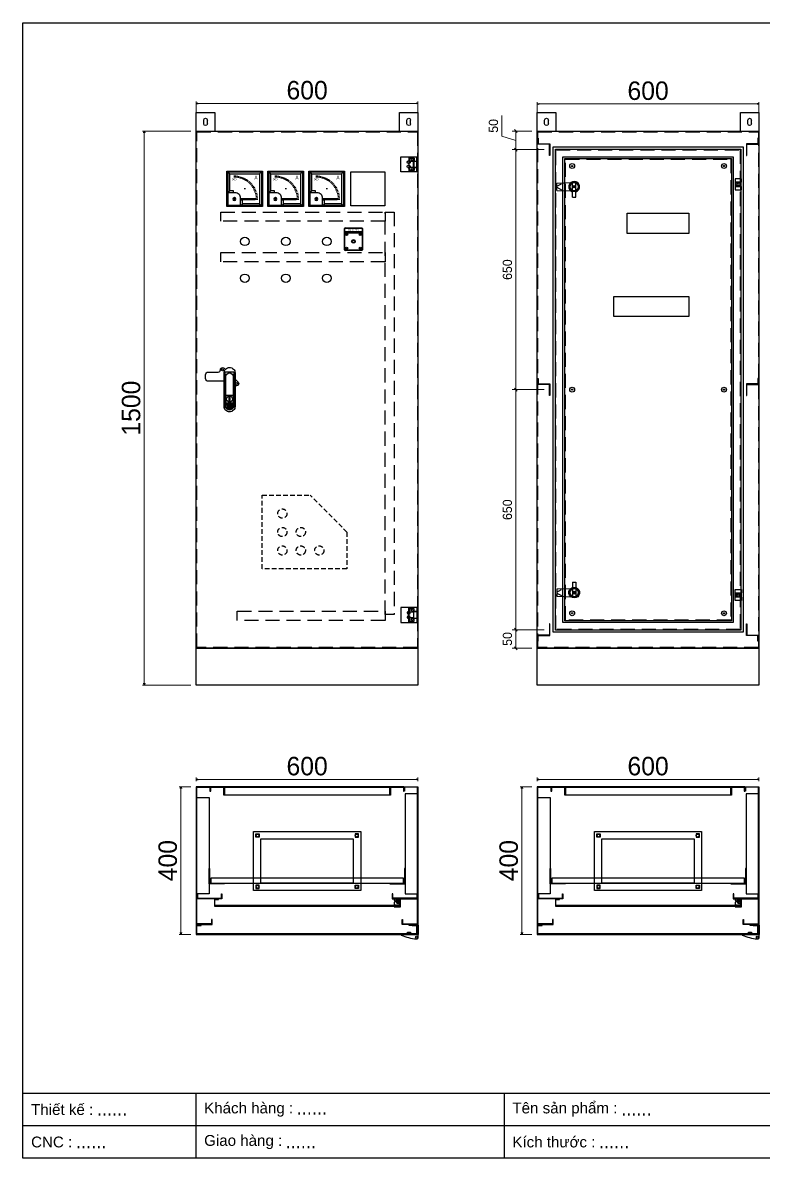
# Model space of a CAD drawing. Header units: millimetres. Extents: x 0 to 4348, y 0 to 3075.
# Drawn here: x 0 to 2005, y 0 to 3075 of the extents above; entities that cross this region are included whole.
import ezdxf
from ezdxf.enums import TextEntityAlignment as Align

# ---------------------------------------------------------------- set-up
doc = ezdxf.new("R2010")
doc.units = ezdxf.units.MM
doc.linetypes.add('HIDDEN2', pattern=[4.7625, 3.175, -1.5875])
doc.linetypes.add('HIDDENX2', pattern=[19.05, 12.7, -6.35])
doc.layers.add('DIM', color=253, linetype='Continuous')
doc.layers.add('HEATER', color=1, linetype='Continuous')
doc.styles.add('Arial', font='arial.ttf')
doc.styles.add('Tahoma (Input Text)', font='tahoma.ttf')
doc.dimstyles.new('CNC', dxfattribs={"dimtxt": 50, "dimasz": 5, "dimexe": 5, "dimexo": 15, "dimgap": 10, "dimtad": 1, "dimdec": 0, "dimtxsty": 'Standard', "dimblk": 'OPEN30', "dimcen": 10, "dimclrd": 5, "dimclre": 5, "dimclrt": 3, "dimazin": 3, "dimtfac": 1, "dimtdec": 0, "dimtmove": 0, "dimatfit": 3, "dimldrblk": 'ARCHTICK', "dimlwd": 9, "dimlwe": 9})
doc.dimstyles.new('Dim-25', dxfattribs={"dimtxt": 25, "dimasz": 8, "dimexe": 10, "dimexo": 15, "dimgap": 10, "dimtad": 1, "dimdec": 0, "dimtxsty": 'Standard', "dimblk": 'OBLIQUE', "dimcen": 10, "dimclrd": 5, "dimclre": 5, "dimclrt": 3, "dimazin": 3, "dimtfac": 1, "dimtdec": 0, "dimtmove": 0, "dimatfit": 3, "dimldrblk": 'OBLIQUE', "dimlwd": 9, "dimlwe": 9})

# ---------------------------------------------------------------- blocks, each defined once
blk = doc.blocks.new('khungtenAsean2')
at = {"color": 7}
for p, q in [((2970, -1980), (0, -1980)), ((320, -1980), (320, -2100)), ((890, -1980), (890, -2100)), ((2020, -2040), (0, -2040))]:
    blk.add_line(p, q, dxfattribs=at)
blk.add_lwpolyline([(0, 0), (2970, 0), (2970, -2100), (0, -2100)], close=True, dxfattribs=at)
at = {"color": 2, "char_height": 20, "width": 917.634, "attachment_point": 4, "style": 'Arial'}
for s, insert in [('  Tên sản phẩm :', (890, -2010)), ('  Thiết kế :', (0, -2010)), ('  Khách hàng :', (320, -2010)), ('  Giao hàng :', (320, -2070)), ('  CNC :', (0, -2070)), ('  Kích thước :', (890, -2070))]:
    blk.add_mtext(s, dxfattribs=dict(at, insert=insert))
at = {"color": 1, "style": 'Tahoma (Input Text)', "flags": 8}
for tag, p in [('#03', (506.6, -2019.3)), ('#01', (137.1, -2021.3)), ('#05', (1106.6, -2021.3)), ('#07', (1834.7, -2021.3)), ('#09', (2146.7, -2021.3)), ('#02', (98.5, -2081.3)), ('#04', (486.1, -2081.3)), ('#06', (1065.3, -2081.3)), ('#08', (1817.4, -2081.3)), ('#10', (2146.7, -2081.3))]:
    blk.add_attdef(tag, p, '', height=25, dxfattribs=at)
blk.add_attdef('#11', text='', height=25, dxfattribs=at).set_placement((2915, -2067.3), align=Align.CENTER)
blk = doc.blocks.new('*D5')
at = {"color": 0, "linetype": 'ByBlock', "lineweight": -2}
for p, q in [((470, 2856), (475, 2857.4)), ((475, 2854.7), (470, 2856)), ((470, 2856), (475, 2856)), ((1065, 2857.4), (1070, 2856)), ((1070, 2856), (1065, 2854.7)), ((1070, 2856), (1065, 2856))]:
    blk.add_line(p, q, dxfattribs=at)
at = {"layer": 'Defpoints', "color": 0, "ltscale": 3, "transparency": 16777216}
for p in [(1070, 2856), (470, 2781.1), (1070, 2781.1)]:
    blk.add_point(p, dxfattribs=at)
at = {"layer": 'DIM', "color": 5, "lineweight": 9, "ltscale": 3, "transparency": 16777216}
for p, q in [((470, 2796.1), (470, 2861)), ((1070, 2796.1), (1070, 2861)), ((475, 2856), (1065, 2856))]:
    blk.add_line(p, q, dxfattribs=at)
at = {"layer": 'DIM', "color": 3, "ltscale": 3, "transparency": 16777216, "insert": (770, 2891.6), "char_height": 50, "attachment_point": 5}
blk.add_mtext('600', dxfattribs=at)
blk = doc.blocks.new('_ArchTick')
at = {"color": 0, "const_width": 0.15}
blk.add_lwpolyline([(-0.5, -0.5), (0.5, 0.5)], dxfattribs=at)
blk = doc.blocks.new('_Open30')
at = {"color": 0, "linetype": 'ByBlock', "lineweight": -2}
for p, q in [((-1, 0.27), (0, 0)), ((0, 0), (-1, -0.27)), ((0, 0), (-1, 0))]:
    blk.add_line(p, q, dxfattribs=at)
blk = doc.blocks.new('A$C2CD672AE')
at = {"color": 6}
for p, q in [((0, 2), (0, 59)), ((1, 52), (1, 58)), ((1, 3), (1, 46)), ((2, 61), (47, 61)), ((3, 60), (46, 60)), ((46, 50), (3, 50)), ((3, 48), (46, 48)), ((48, 58), (48, 52)), ((48, 46), (48, 3)), ((49, 59), (49, 2)), ((47, 0), (2, 0)), ((46, 1), (3, 1))]:
    blk.add_line(p, q, dxfattribs=at)
for centre, radius in [((6, 43), 2), ((43, 43), 2), ((6, 6), 2), ((24.5, 24.5), 3.5), ((43, 6), 2)]:
    blk.add_circle(centre, radius, dxfattribs=at)
for centre, start, end in [((2, 59), 90, 180), ((3, 58), 90, 180), ((3, 52), 180, 270), ((3, 46), 90, 180), ((46, 58), 0, 90), ((46, 52), 270, 0), ((46, 46), 0, 90), ((47, 59), 0, 90), ((2, 2), 180, 270), ((3, 3), 180, 270), ((46, 3), 270, 0), ((47, 2), 270, 0)]:
    blk.add_arc(centre, 2, start, end, dxfattribs=at)
at = {"color": 6, "insert": (24.5, 55), "char_height": 4, "width": 47, "attachment_point": 5}
blk.add_mtext('{\\fTahoma|b0|i0|c0|p34;VOLTMETER}', dxfattribs=at)
blk = doc.blocks.new('Ampere-Meter-front')
at = {"color": 6}
for p, q in [((-40.5, 40.5), (-45.5, 45.5)), ((9.2, 27.4), (7.6, 32.1)), ((12.9, 28.5), (11.6, 33.3)), ((16.6, 29.4), (15.6, 34.3)), ((20.4, 30), (19.7, 35)), ((24.2, 30.4), (23.8, 35.4)), ((28, 30.5), (28, 35.5)), ((40.5, 40.5), (45.5, 45.5)), ((-24.5, -2.1), (-29, 0.1)), ((-22.7, 1.2), (-27, 3.8)), ((-20.6, 4.5), (-24.8, 7.3)), ((-18.4, 7.6), (-22.4, 10.7)), ((-16, 10.6), (-19.7, 13.9)), ((-13.4, 13.4), (-16.9, 16.9)), ((-10.6, 16), (-13.9, 19.7)), ((-7.6, 18.4), (-10.7, 22.4)), ((-4.5, 20.6), (-7.3, 24.8)), ((-1.2, 22.7), (-3.8, 27)), ((-1.5, 0), (1.5, 0)), ((2.1, 24.5), (-0.1, 29)), ((0, 1.5), (0, -1.5)), ((5.6, 26), (3.7, 30.7)), ((-30.5, -28), (-35.5, -28)), ((-30.5, -28), (-35.5, -28)), ((-30.4, -24.2), (-35.4, -23.8)), ((-30, -20.4), (-35, -19.7)), ((-29.4, -16.6), (-34.3, -15.6)), ((-28.5, -12.9), (-33.3, -11.6)), ((-27.4, -9.2), (-32.1, -7.6)), ((-26, -5.6), (-30.7, -3.7)), ((-30.5, -28), (-28.1, -26.8)), ((-30.5, -28), (-28.1, -29.2)), ((11, -26.8), (-28.1, -26.8)), ((11, -29.2), (-28.1, -29.2)), ((11, -30.5), (6, -30.5)), ((30.2, -24.7), (24.7, -30.2)), ((31.3, -25.8), (25.8, -31.3)), ((30.5, -11), (30.5, -6)), ((45.5, -11), (40.5, -6)), ((-40.5, -40.5), (-45.5, -45.5)), ((11, -45.5), (6, -40.5))]:
    blk.add_line(p, q, dxfattribs=at)
for points in [[(-48, -48), (48, -48), (48, 48), (-48, 48)], [(-45.5, -45.5), (45.5, -45.5), (45.5, 45.5), (-45.5, 45.5)]]:
    blk.add_lwpolyline(points, close=True, dxfattribs=at)
for points in [[(40.5, -6), (40.5, 40.5), (-40.5, 40.5), (-40.5, -40.5), (6, -40.5)], [(6, -40.5), (6, -30.5)], [(30.5, -6), (40.5, -6)]]:
    blk.add_lwpolyline(points, dxfattribs=at)
blk.add_lwpolyline([(11, -45.5), (11, -26, -0.414214), (26, -11), (45.5, -11)], format="xyb", dxfattribs=at)
blk.add_circle((28, -28), 4, dxfattribs=at)
at = {"color": 6, "style": 'Tahoma (Input Text)'}
for tag, height, p in [('BEW-96', 10, (-30.5, 30.5)), ('MAX', 5, (28, 25.5)), ('O', 5, (-30.5, -28))]:
    blk.add_attdef(tag, text='', height=height, dxfattribs=at).set_placement(p, align=Align.MIDDLE_CENTER)
blk = doc.blocks.new('HL044-1.3-C')
at = {"color": 1, "linetype": 'HIDDEN2', "ltscale": 0.5}
for p, q in [((-25, 40), (-25, 0)), ((-3, 0), (-3, 40))]:
    blk.add_line(p, q, dxfattribs=at)
at = {"color": 1}
for p, q in [((-12, 29), (0, 29)), ((-12, 11), (-12, 29)), ((0, 11), (-12, 11)), ((-11, 28.5), (0, 28.5)), ((-11, 28.5), (-11, 11.5)), ((0, 11.5), (-11, 11.5))]:
    blk.add_line(p, q, dxfattribs=at)
blk.add_lwpolyline([(-46, 40), (0, 40), (0, 0), (-46, 0)], close=True, dxfattribs=at)
at = {"color": 1, "linetype": 'HIDDEN2', "ltscale": 0.5}
for centre, radius in [((-15.5, 32.5), 3), ((-25, 26), 4), ((-25, 14), 4), ((-15.5, 7.5), 3)]:
    blk.add_circle(centre, radius, dxfattribs=at)
blk = doc.blocks.new('ga tai lieu')
at = {"color": 7, "linetype": 'HIDDENX2'}
for p, q in [((0, 0), (0, 200)), ((0, 200), (130, 200)), ((230, 100), (130, 200)), ((230, 100), (230, 0)), ((230, 0), (0, 0))]:
    blk.add_line(p, q, dxfattribs=at)
for centre in [(55, 150), (55, 100), (105, 100), (55, 50), (105, 50), (155, 50)]:
    blk.add_circle(centre, 12.5, dxfattribs=at)
blk = doc.blocks.new('*D7')
at = {"color": 0, "linetype": 'ByBlock', "lineweight": -2}
for p, q in [((327.8, 2776.1), (329.1, 2781.1)), ((329.1, 2781.1), (330.5, 2776.1)), ((329.1, 2781.1), (329.1, 2776.1)), ((329.1, 1281.1), (327.8, 1286.1)), ((330.5, 1286.1), (329.1, 1281.1)), ((329.1, 1281.1), (329.1, 1286.1))]:
    blk.add_line(p, q, dxfattribs=at)
at = {"layer": 'Defpoints', "color": 0, "ltscale": 3, "transparency": 16777216}
for p in [(329.1, 2781.1), (470, 2781.1), (470, 1281.1)]:
    blk.add_point(p, dxfattribs=at)
at = {"layer": 'DIM', "color": 5, "lineweight": 9, "ltscale": 3, "transparency": 16777216}
for p, q in [((455, 2781.1), (324.1, 2781.1)), ((329.1, 1286.1), (329.1, 2776.1)), ((455, 1281.1), (324.1, 1281.1))]:
    blk.add_line(p, q, dxfattribs=at)
at = {"layer": 'DIM', "color": 3, "ltscale": 3, "transparency": 16777216, "insert": (293.6, 2031.1), "char_height": 50, "attachment_point": 5, "rotation": 90}
blk.add_mtext('1500', dxfattribs=at)
blk = doc.blocks.new('AB301-2-1')
at = {"linetype": 'Continuous'}
h = blk.add_hatch(dxfattribs=at)
h.set_pattern_fill('ACAD_ISO09W100', color=1, scale=0.2)
h.set_pattern_definition([(0, (-368.0181, 398.3814), (0, 1), [4.8, -0.6, 1.2, -0.6, 1.2, -0.6])])
h.paths.add_polyline_path([(-4.1, -88.5, 0.118404), (0, -89.5, 0.118404), (4.1, -88.5), (7, -72), (-7, -72)])
at = {"color": 1, "linetype": 'Continuous'}
for p, q in [((-10, -50.5), (10, -50.5)), ((-7, -72), (7, -72)), ((-7, -72), (-4.1, -88.5)), ((7, -72), (4.1, -88.5))]:
    blk.add_line(p, q, dxfattribs=at)
for points in [[(-15, -12.5), (-57.5, -12.5, -0.414214), (-65, -5), (-65, 5, -0.414214), (-57.5, 12.5), (-30.7, 12.5, 0.414214), (-24.7, 18.5), (-24.7, 18.7)], [(-24.7, 18.7, -0.198912), (-23, 23), (-23, 23, -0.414214), (-14.5, 23), (-11.3, 19.8)], [(15, -6.5), (23, -14.5, -0.414214), (23, -23), (23, -23, -0.381561), (15, -23.4, -0.381561)]]:
    blk.add_lwpolyline(points, format="xyb", dxfattribs=at)
for points in [[(0, 25), (0, 25, -0.414214), (15, 10), (15, -80.5, -0.414214), (0, -95.5), (0, -95.5, -0.414214), (-15, -80.5), (-15, 10, -0.414214)], [(0, 10, -0.414214), (10, 0), (10, -80.5, -0.414214), (0, -90.5, -0.414214), (-10, -80.5), (-10, 0, -0.414214)], [(9, -72.5), (9, -80.5, -0.414214), (0, -89.5, -0.414214), (-9, -80.5), (-9, -72.5, -0.414214), (-7, -70.5), (7, -70.5, -0.414214)]]:
    blk.add_lwpolyline(points, format="xyb", close=True, dxfattribs=at)
at = {"color": 2, "linetype": 'Continuous'}
blk.add_lwpolyline([(-12, 13.3), (12, 13.3), (12, -83.7), (-12, -83.7)], close=True, dxfattribs=at)
at = {"color": 1, "linetype": 'Continuous'}
blk.add_lwpolyline([(-1, -55.5), (1, -55.5), (1, -65.5), (-1, -65.5)], close=True, dxfattribs=at)
for centre, radius in [((-18.7, 18.7), 2.5), ((18.7, -18.7), 2.5), ((0, -60.5), 8)]:
    blk.add_circle(centre, radius, dxfattribs=at)
blk = doc.blocks.new('Tai treo 2')
at = {"color": 8}
blk.add_line((0, 0), (0, 50), dxfattribs=at)
at = {"color": 2}
for p, q in [((20, 30), (30, 30)), ((20, 20), (30, 20))]:
    blk.add_line(p, q, dxfattribs=at)
at = {"color": 8}
blk.add_lwpolyline([(0, 0), (50, 0), (50, 50), (0, 50)], dxfattribs=at)
at = {"color": 2}
for centre, start, end in [((20, 25), 90, 270), ((30, 25), 270, 90)]:
    blk.add_arc(centre, 5, start, end, dxfattribs=at)
blk = doc.blocks.new('*D20')
at = {"color": 0, "linetype": 'ByBlock', "lineweight": -2}
for p, q in [((1393.1, 2854.6), (1398.1, 2856)), ((1398.1, 2853.3), (1393.1, 2854.6)), ((1393.1, 2854.6), (1398.1, 2854.6)), ((1988.1, 2856), (1993.1, 2854.6)), ((1993.1, 2854.6), (1988.1, 2853.3)), ((1993.1, 2854.6), (1988.1, 2854.6))]:
    blk.add_line(p, q, dxfattribs=at)
at = {"layer": 'Defpoints', "color": 0, "ltscale": 3, "transparency": 16777216}
for p in [(1993.1, 2854.6), (1393.1, 2781.1), (1993.1, 2781.1)]:
    blk.add_point(p, dxfattribs=at)
at = {"layer": 'DIM', "color": 5, "lineweight": 9, "ltscale": 3, "transparency": 16777216}
for p, q in [((1393.1, 2796.1), (1393.1, 2859.6)), ((1993.1, 2796.1), (1993.1, 2859.6)), ((1398.1, 2854.6), (1988.1, 2854.6))]:
    blk.add_line(p, q, dxfattribs=at)
at = {"layer": 'DIM', "color": 3, "ltscale": 3, "transparency": 16777216, "insert": (1693.1, 2890.2), "char_height": 50, "attachment_point": 5}
blk.add_mtext('600', dxfattribs=at)
blk = doc.blocks.new('*D21')
at = {"color": 0, "linetype": 'ByBlock', "lineweight": -2}
for p, q in [((1339.1, 1427.1), (1331.1, 1435.1)), ((1331.1, 1385.1), (1339.1, 1377.1))]:
    blk.add_line(p, q, dxfattribs=at)
at = {"layer": 'Defpoints', "color": 0, "ltscale": 3, "transparency": 16777216}
for p in [(1335.1, 1431.1), (1427, 1431.1), (1393.1, 1381.1)]:
    blk.add_point(p, dxfattribs=at)
at = {"layer": 'DIM', "color": 5, "lineweight": 9, "ltscale": 3, "transparency": 16777216}
for p, q in [((1412, 1431.1), (1325.1, 1431.1)), ((1335.1, 1381.1), (1335.1, 1431.1)), ((1378.1, 1381.1), (1325.1, 1381.1))]:
    blk.add_line(p, q, dxfattribs=at)
at = {"layer": 'DIM', "color": 3, "ltscale": 3, "transparency": 16777216, "insert": (1312.3, 1406.1), "char_height": 25, "attachment_point": 5, "rotation": 90}
blk.add_mtext('50', dxfattribs=at)
blk = doc.blocks.new('_Oblique')
at = {"color": 0, "linetype": 'ByBlock', "lineweight": -2}
blk.add_line((-0.5, -0.5), (0.5, 0.5), dxfattribs=at)
blk = doc.blocks.new('*D22')
at = {"color": 0, "linetype": 'ByBlock', "lineweight": -2}
for p, q in [((1339.1, 2077.1), (1331.1, 2085.1)), ((1331.1, 1435.1), (1339.1, 1427.1))]:
    blk.add_line(p, q, dxfattribs=at)
at = {"layer": 'Defpoints', "color": 0, "ltscale": 3, "transparency": 16777216}
for p in [(1335.1, 2081.1), (1427, 2081.1), (1427, 1431.1)]:
    blk.add_point(p, dxfattribs=at)
at = {"layer": 'DIM', "color": 5, "lineweight": 9, "ltscale": 3, "transparency": 16777216}
for p, q in [((1412, 2081.1), (1325.1, 2081.1)), ((1335.1, 1431.1), (1335.1, 2081.1)), ((1412, 1431.1), (1325.1, 1431.1))]:
    blk.add_line(p, q, dxfattribs=at)
at = {"layer": 'DIM', "color": 3, "ltscale": 3, "transparency": 16777216, "insert": (1312.3, 1756.1), "char_height": 25, "attachment_point": 5, "rotation": 90}
blk.add_mtext('650', dxfattribs=at)
blk = doc.blocks.new('*D23')
at = {"color": 0, "linetype": 'ByBlock', "lineweight": -2}
for p, q in [((1339.1, 2727.1), (1331.1, 2735.1)), ((1331.1, 2085.1), (1339.1, 2077.1))]:
    blk.add_line(p, q, dxfattribs=at)
at = {"layer": 'Defpoints', "color": 0, "ltscale": 3, "transparency": 16777216}
for p in [(1335.1, 2731.1), (1427, 2731.1), (1427, 2081.1)]:
    blk.add_point(p, dxfattribs=at)
at = {"layer": 'DIM', "color": 5, "lineweight": 9, "ltscale": 3, "transparency": 16777216}
for p, q in [((1412, 2731.1), (1325.1, 2731.1)), ((1335.1, 2081.1), (1335.1, 2731.1)), ((1412, 2081.1), (1325.1, 2081.1))]:
    blk.add_line(p, q, dxfattribs=at)
at = {"layer": 'DIM', "color": 3, "ltscale": 3, "transparency": 16777216, "insert": (1312.3, 2406.1), "char_height": 25, "attachment_point": 5, "rotation": 90}
blk.add_mtext('650', dxfattribs=at)
blk = doc.blocks.new('*D24')
at = {"color": 0, "linetype": 'ByBlock', "lineweight": -2}
for p, q in [((1339.1, 2777.1), (1331.1, 2785.1)), ((1331.1, 2735.1), (1339.1, 2727.1))]:
    blk.add_line(p, q, dxfattribs=at)
at = {"layer": 'Defpoints', "color": 0, "ltscale": 3, "transparency": 16777216}
for p in [(1335.1, 2781.1), (1393.1, 2781.1), (1427, 2731.1)]:
    blk.add_point(p, dxfattribs=at)
at = {"layer": 'DIM', "color": 5, "lineweight": 9, "ltscale": 3, "transparency": 16777216}
for p, q in [((1297.3, 2767.4), (1297.3, 2823.1)), ((1335.1, 2756.1), (1297.3, 2767.4)), ((1378.1, 2781.1), (1325.1, 2781.1)), ((1335.1, 2731.1), (1335.1, 2781.1)), ((1412, 2731.1), (1325.1, 2731.1))]:
    blk.add_line(p, q, dxfattribs=at)
at = {"layer": 'DIM', "color": 3, "ltscale": 3, "transparency": 16777216, "insert": (1274.5, 2795.3), "char_height": 25, "attachment_point": 5, "rotation": 90}
blk.add_mtext('50', dxfattribs=at)
blk = doc.blocks.new('SDGFGHGHG')
at = {"layer": 'HEATER'}
for p, q in [((860892.9, 570780.5), (860931.6, 570782)), ((860892.9, 570760.5), (860892.9, 570780.5)), ((860892.9, 570771.9), (860906.3, 570778.7)), ((860935.9, 570742), (860935.9, 570784.3)), ((860937.5, 570771.3), (860939.5, 570771.3)), ((860939.5, 570773.5), (860939.5, 570771.3)), ((860941.3, 570773.5), (860941.3, 570771.3)), ((860941.3, 570771.3), (860943.4, 570771.3)), ((860944.9, 570742), (860944.9, 570784.3)), ((860892.9, 570769.1), (860906.3, 570762.4)), ((860892.9, 570760.5), (860931.6, 570759.1)), ((860935.9, 570742), (860944.9, 570742)), ((860937.5, 570769.8), (860939.5, 570769.8)), ((860939.5, 570769.8), (860939.5, 570767.6)), ((860941.3, 570769.8), (860941.3, 570767.6)), ((860941.3, 570769.8), (860943.4, 570769.8))]:
    blk.add_line(p, q, dxfattribs=at)
blk.add_circle((860940.4, 570770.5), 3.08, dxfattribs=at)
blk.add_arc((860940.4, 570770.5), 14.5, 288.08, 251.92, dxfattribs=at)
blk = doc.blocks.new('SĐFHGGH')
at = {"layer": 'HEATER'}
for points in [[(860943.4, 570717), (860943.4, 570718.4), (860937.4, 570718.4), (860937.4, 570717)], [(860928.8, 570702.4), (860927.4, 570702.4), (860927.4, 570708.4), (860928.8, 570708.4)], [(860943.4, 570693.8), (860943.4, 570692.4), (860937.4, 570692.4), (860937.4, 570693.8)], [(860952.1, 570702.4), (860953.4, 570702.4), (860953.4, 570708.4), (860952.1, 570708.4)]]:
    blk.add_lwpolyline(points, dxfattribs=at)
for start, end in [(104.4775, 165.5225), (14.4775, 75.5225), (194.4775, 255.5225), (284.4775, 345.5225)]:
    blk.add_arc((860940.4, 570705.4), 12, start, end, dxfattribs=at)
blk = doc.blocks.new('MS722')
for name, p in [('SDGFGHGHG', (-860940.4, -570770.5)), ('SĐFHGGH', (-860940.4, -570705.4))]:
    blk.add_blockref(name, p)
blk = doc.blocks.new('HL003-2-2')
at = {"color": 1}
for p, q in [((15, 21), (15, 12)), ((15, -9), (15, 0)), ((16, 12), (17, 12)), ((16, 0), (17, 0))]:
    blk.add_line(p, q, dxfattribs=at)
blk.add_lwpolyline([(17, 0), (17, -9), (0, -9), (0, 21), (17, 21), (17, 12)], dxfattribs=at)
blk.add_lwpolyline([(0, 12), (16, 12), (16, 0), (0, 0)], close=True, dxfattribs=at)
blk.add_circle((8, 6), 3, dxfattribs=at)
blk = doc.blocks.new('HL044-1.3-B')
h = blk.add_hatch()
h.set_pattern_fill('ANSI31', color=1, scale=0.3, style=0)
h.set_pattern_definition([(45, (-80982.31925, -42991.2648), (-0.673519209, 0.673519209), [])])
h.paths.add_polyline_path([(-15.5, 27), (-15.5, 24), (-9.5, 24), (-9.5, 27)])
at = {"color": 1}
for p, q in [((0, 0), (-43, 0)), ((-43, 0), (-43, -2)), ((-25, 6.5), (-25, 0)), ((-25, 6.5), (-19, 5.9)), ((-25, 5.5), (-19, 4.9)), ((-25, 4.5), (-19, 3.9)), ((-25, 3.5), (-19, 2.9)), ((-25, 2.5), (-19, 1.9)), ((-25, 1.5), (-19, 0.9)), ((-25, 0.5), (-19.7, 0)), ((-22, 24), (-22, 27)), ((-22, 27), (1, 27)), ((-1, 24), (-22, 24)), ((-19, 6.5), (-19, 0)), ((-15.5, 24), (-15.5, 27)), ((-9.5, 24), (-9.5, 27)), ((0, 23), (0, 0)), ((0, 7.5), (3, 7.5)), ((0, 6), (3, 6)), ((3, 25), (3, 0)), ((3, -6.5), (3, 0))]:
    blk.add_line(p, q, dxfattribs=at)
blk.add_lwpolyline([(-26, 6.5), (-18, 6.5), (-18, 0), (-26, 0)], close=True, dxfattribs=at)
blk.add_circle((-2.3, -7), 2.55, dxfattribs=at)
for centre, radius, start, end in [((-1, 23), 1, 0, 90), ((1, 25), 2, 0, 90), ((15.4, 147.7), 160.7, 248.6705, 263.5901), ((-2.5, -6.5), 5.5, 270, 0)]:
    blk.add_arc(centre, radius, start, end, dxfattribs=at)
blk = doc.blocks.new('*D25')
at = {"color": 0, "linetype": 'ByBlock', "lineweight": -2}
for p, q in [((1350, 1000.9), (1351.4, 1005.9)), ((1351.4, 1005.9), (1352.7, 1000.9)), ((1351.4, 1005.9), (1351.4, 1000.9)), ((1351.4, 605.9), (1350, 610.9)), ((1352.7, 610.9), (1351.4, 605.9)), ((1351.4, 605.9), (1351.4, 610.9))]:
    blk.add_line(p, q, dxfattribs=at)
at = {"layer": 'Defpoints', "color": 0, "ltscale": 3, "transparency": 16777216}
for p in [(1393.1, 1005.9), (1351.4, 605.9), (1393.1, 605.9)]:
    blk.add_point(p, dxfattribs=at)
at = {"layer": 'DIM', "color": 5, "lineweight": 9, "ltscale": 3, "transparency": 16777216}
for p, q in [((1378.1, 1005.9), (1346.4, 1005.9)), ((1351.4, 1000.9), (1351.4, 610.9)), ((1378.1, 605.9), (1346.4, 605.9))]:
    blk.add_line(p, q, dxfattribs=at)
at = {"layer": 'DIM', "color": 3, "ltscale": 3, "transparency": 16777216, "insert": (1315.9, 805.9), "char_height": 50, "attachment_point": 5, "rotation": 90}
blk.add_mtext('400', dxfattribs=at)
blk = doc.blocks.new('*D26')
at = {"color": 0, "linetype": 'ByBlock', "lineweight": -2}
for p, q in [((1393.1, 1026), (1398.1, 1027.3)), ((1398.1, 1024.6), (1393.1, 1026)), ((1393.1, 1026), (1398.1, 1026)), ((1988.1, 1027.3), (1993.1, 1026)), ((1993.1, 1026), (1988.1, 1024.6)), ((1993.1, 1026), (1988.1, 1026))]:
    blk.add_line(p, q, dxfattribs=at)
at = {"layer": 'Defpoints', "color": 0, "ltscale": 3, "transparency": 16777216}
for p in [(1993.1, 1026), (1393.1, 1005.9), (1993.1, 1005.9)]:
    blk.add_point(p, dxfattribs=at)
at = {"layer": 'DIM', "color": 5, "lineweight": 9, "ltscale": 3, "transparency": 16777216}
for p, q in [((1393.1, 1020.9), (1393.1, 1031)), ((1398.1, 1026), (1988.1, 1026)), ((1993.1, 1020.9), (1993.1, 1031))]:
    blk.add_line(p, q, dxfattribs=at)
at = {"layer": 'DIM', "color": 3, "ltscale": 3, "transparency": 16777216, "insert": (1693.1, 1061.5), "char_height": 50, "attachment_point": 5}
blk.add_mtext('600', dxfattribs=at)
blk = doc.blocks.new('HL003-2-3')
h = blk.add_hatch()
h.set_pattern_fill('ANSI31', color=2, scale=0.5, style=0)
h.set_pattern_definition([(45, (8435.407, 86016.9664), (-1.122532015, 1.122532015), [])])
h.paths.add_polyline_path([(11, 10), (5, 10), (5, 0), (11, 0)])
at = {"color": 1}
for p, q in [((0, 22), (17, 22)), ((0, 20), (0, 22)), ((0, 20), (15, 20)), ((4, 18), (0, 18)), ((0, 10), (0, 18)), ((0, 10), (8, 3)), ((0, 4), (3.4, 7)), ((0, 0), (0, 4)), ((16, 0), (0, 0)), ((4, 20), (4, 18)), ((17, 3), (8, 3)), ((15, 20), (15, 3)), ((16, 3), (16, 0)), ((17, 22), (17, 3))]:
    blk.add_line(p, q, dxfattribs=at)
at = {"color": 2}
blk.add_lwpolyline([(5, 10), (11, 10), (11, 0), (5, 0)], close=True, dxfattribs=at)
at = {"color": 1}
blk.add_circle((10, 16), 3, dxfattribs=at)
blk.add_circle((10, 16), 3, dxfattribs=at)
blk = doc.blocks.new('*D27')
at = {"color": 0, "linetype": 'ByBlock', "lineweight": -2}
for p, q in [((427, 1000.9), (428.3, 1005.9)), ((428.3, 1005.9), (429.6, 1000.9)), ((428.3, 1005.9), (428.3, 1000.9)), ((428.3, 605.9), (427, 610.9)), ((429.6, 610.9), (428.3, 605.9)), ((428.3, 605.9), (428.3, 610.9))]:
    blk.add_line(p, q, dxfattribs=at)
at = {"layer": 'Defpoints', "color": 0, "ltscale": 3, "transparency": 16777216}
for p in [(470, 1005.9), (428.3, 605.9), (470, 605.9)]:
    blk.add_point(p, dxfattribs=at)
at = {"layer": 'DIM', "color": 5, "lineweight": 9, "ltscale": 3, "transparency": 16777216}
for p, q in [((455, 1005.9), (423.3, 1005.9)), ((428.3, 1000.9), (428.3, 610.9)), ((455, 605.9), (423.3, 605.9))]:
    blk.add_line(p, q, dxfattribs=at)
at = {"layer": 'DIM', "color": 3, "ltscale": 3, "transparency": 16777216, "insert": (392.8, 805.9), "char_height": 50, "attachment_point": 5, "rotation": 90}
blk.add_mtext('400', dxfattribs=at)
blk = doc.blocks.new('*D28')
at = {"color": 0, "linetype": 'ByBlock', "lineweight": -2}
for p, q in [((470, 1026), (475, 1027.3)), ((475, 1024.6), (470, 1026)), ((470, 1026), (475, 1026)), ((1065, 1027.3), (1070, 1026)), ((1070, 1026), (1065, 1024.6)), ((1070, 1026), (1065, 1026))]:
    blk.add_line(p, q, dxfattribs=at)
at = {"layer": 'Defpoints', "color": 0, "ltscale": 3, "transparency": 16777216}
for p in [(1070, 1026), (470, 1005.9), (1070, 1005.9)]:
    blk.add_point(p, dxfattribs=at)
at = {"layer": 'DIM', "color": 5, "lineweight": 9, "ltscale": 3, "transparency": 16777216}
for p, q in [((470, 1020.9), (470, 1031)), ((475, 1026), (1065, 1026)), ((1070, 1020.9), (1070, 1031))]:
    blk.add_line(p, q, dxfattribs=at)
at = {"layer": 'DIM', "color": 3, "ltscale": 3, "transparency": 16777216, "insert": (770, 1061.5), "char_height": 50, "attachment_point": 5}
blk.add_mtext('600', dxfattribs=at)

msp = doc.modelspace()

# ---------------------------------------------------------------- linework, layer by layer
at = {"color": 7, "ltscale": 3}
for points in [[(470, 2781.1), (1070, 2781.1), (1070, 1381.1), (470, 1381.1)], [(1393.1, 2781.1), (1993.1, 2781.1), (1993.1, 1381.1), (1393.1, 1381.1)], [(1436.1, 2738.1), (1950.1, 2738.1), (1950.1, 1424.1), (1436.1, 1424.1)], [(470, 1381.1), (1070, 1381.1), (1070, 1281.1), (470, 1281.1)], [(1393.1, 1381.1), (1993.1, 1381.1), (1993.1, 1281.1), (1393.1, 1281.1)]]:
    msp.add_lwpolyline(points, close=True, dxfattribs=at)
at = {"color": 7, "linetype": 'HIDDENX2', "ltscale": 3}
for points in [[(471.5, 2779.6), (1068.5, 2779.6), (1068.5, 1382.6), (471.5, 1382.6)], [(1394.6, 2779.6), (1991.6, 2779.6), (1991.6, 1382.6), (1394.6, 1382.6)], [(536, 2562.1), (981, 2562.1), (981, 2537.1), (536, 2537.1)], [(981, 1472.1), (981, 2562.1), (1006, 2562.1), (1006, 1472.1)], [(536, 2452.4), (981, 2452.4), (981, 2427.4), (536, 2427.4)], [(581, 1481.4), (981, 1481.4), (981, 1456.4), (581, 1456.4)]]:
    msp.add_lwpolyline(points, close=True, dxfattribs=at)
at = {"color": 8}
for points in [[(1425.8, 2715.5), (1425.8, 2745.5), (1394.6, 2745.5), (1394.6, 2761.7), (1395.8, 2761.7), (1395.8, 2746.7), (1427, 2746.7), (1427, 2715.5)], [(1960.4, 2715.5), (1960.4, 2745.5), (1991.6, 2745.5), (1991.6, 2761.7), (1990.4, 2761.7), (1990.4, 2746.7), (1959.2, 2746.7), (1959.2, 2715.5)], [(1425.8, 2065.5), (1425.8, 2095.5), (1394.6, 2095.5), (1394.6, 2111.7), (1395.8, 2111.7), (1395.8, 2096.7), (1427, 2096.7), (1427, 2065.5)], [(1960.4, 2065.5), (1960.4, 2095.5), (1991.6, 2095.5), (1991.6, 2111.7), (1990.4, 2111.7), (1990.4, 2096.7), (1959.2, 2096.7), (1959.2, 2065.5)], [(1425.8, 1446.7), (1425.8, 1416.7), (1394.6, 1416.7), (1394.6, 1400.5), (1395.8, 1400.5), (1395.8, 1415.5), (1427, 1415.5), (1427, 1446.7)], [(1960.4, 1446.7), (1960.4, 1416.7), (1991.6, 1416.7), (1991.6, 1400.5), (1990.4, 1400.5), (1990.4, 1415.5), (1959.2, 1415.5), (1959.2, 1446.7)]]:
    msp.add_lwpolyline(points, close=True, dxfattribs=at)
at = {"color": 2}
for points in [[(1047, 2708.1), (1060, 2708.1), (1060, 2699.1), (1047, 2699.1)], [(1047, 2683.1), (1060, 2683.1), (1060, 2674.1), (1047, 2674.1)], [(647, 2671.1), (555, 2671.1), (555, 2579.1), (647, 2579.1)], [(758, 2671.1), (666, 2671.1), (666, 2579.1), (758, 2579.1)], [(869, 2671.1), (777, 2671.1), (777, 2579.1), (869, 2579.1)], [(888, 2671.1), (980, 2671.1), (980, 2579.1), (888, 2579.1)], [(1942.6, 2632.6), (1931.6, 2632.6), (1931.6, 2641.6), (1942.6, 2641.6)], [(1942.6, 1529.6), (1931.6, 1529.6), (1931.6, 1520.6), (1942.6, 1520.6)], [(1047, 1479.1), (1060, 1479.1), (1060, 1488.1), (1047, 1488.1)], [(1047, 1454.1), (1060, 1454.1), (1060, 1463.1), (1047, 1463.1)], [(640.3, 869.3), (631.3, 869.3), (631.3, 878.3), (640.3, 878.3)], [(645, 864.6), (895, 864.6), (895, 744.6), (645, 744.6)], [(899.8, 869.3), (908.8, 869.3), (908.8, 878.3), (899.8, 878.3)], [(1563.4, 869.3), (1554.4, 869.3), (1554.4, 878.3), (1563.4, 878.3)], [(1568.1, 864.6), (1818.1, 864.6), (1818.1, 744.6), (1568.1, 744.6)], [(1822.9, 869.3), (1831.9, 869.3), (1831.9, 878.3), (1822.9, 878.3)], [(640.3, 739.8), (631.3, 739.8), (631.3, 730.8), (640.3, 730.8)], [(899.8, 739.8), (908.8, 739.8), (908.8, 730.8), (899.8, 730.8)], [(1563.4, 739.8), (1554.4, 739.8), (1554.4, 730.8), (1563.4, 730.8)], [(1822.9, 739.8), (1831.9, 739.8), (1831.9, 730.8), (1822.9, 730.8)]]:
    msp.add_lwpolyline(points, close=True, dxfattribs=at)
at = {"color": 6, "ltscale": 3}
msp.add_lwpolyline([(1442.1, 2732.1), (1944.1, 2732.1), (1944.1, 1430.1), (1442.1, 1430.1)], close=True, dxfattribs=at)
at = {"color": 6, "linetype": 'HIDDENX2', "ltscale": 3}
msp.add_lwpolyline([(1443.6, 2730.6), (1942.6, 2730.6), (1942.6, 1431.6), (1443.6, 1431.6)], close=True, dxfattribs=at)
at = {"color": 3, "ltscale": 3}
msp.add_lwpolyline([(1462.6, 2711.6), (1923.6, 2711.6), (1923.6, 1450.6), (1462.6, 1450.6)], close=True, dxfattribs=at)
at = {"color": 1, "ltscale": 3}
msp.add_lwpolyline([(1467.6, 2706.6), (1918.6, 2706.6), (1918.6, 1455.6), (1467.6, 1455.6)], close=True, dxfattribs=at)
at = {"color": 1, "linetype": 'HIDDENX2', "ltscale": 3}
msp.add_lwpolyline([(1469.1, 2705.1), (1917.1, 2705.1), (1917.1, 1457.1), (1469.1, 1457.1)], close=True, dxfattribs=at)
at = {"color": 2, "ltscale": 3}
for points in [[(1636.6, 2558.5), (1803.6, 2558.5), (1803.6, 2504), (1636.6, 2504)], [(1600.6, 2333.1), (1803.6, 2333.1), (1803.6, 2279.1), (1600.6, 2279.1)]]:
    msp.add_lwpolyline(points, close=True, dxfattribs=at)
at = {"color": 7}
for points in [[(511.5, 646.4), (511.5, 634.4), (471.5, 634.4), (471.5, 1004.4), (506.5, 1004.4), (506.5, 994.4), (508, 994.4), (508, 1005.9), (470, 1005.9), (470, 632.9), (513, 632.9), (513, 646.4)], [(509.5, 994.4), (509.5, 1004.4), (1030.5, 1004.4), (1030.5, 994.4), (1032, 994.4), (1032, 1005.9), (508, 1005.9), (508, 994.4)], [(1028.5, 646.4), (1028.5, 634.4), (1068.5, 634.4), (1068.5, 1004.4), (1033.5, 1004.4), (1033.5, 994.4), (1032, 994.4), (1032, 1005.9), (1070, 1005.9), (1070, 632.9), (1027, 632.9), (1027, 646.4)], [(1434.6, 646.4), (1434.6, 634.4), (1394.6, 634.4), (1394.6, 1004.4), (1429.6, 1004.4), (1429.6, 994.4), (1431.1, 994.4), (1431.1, 1005.9), (1393.1, 1005.9), (1393.1, 632.9), (1436.1, 632.9), (1436.1, 646.4)], [(1432.6, 994.4), (1432.6, 1004.4), (1953.6, 1004.4), (1953.6, 994.4), (1955.1, 994.4), (1955.1, 1005.9), (1431.1, 1005.9), (1431.1, 994.4)], [(1951.6, 646.4), (1951.6, 634.4), (1991.6, 634.4), (1991.6, 1004.4), (1956.6, 1004.4), (1956.6, 994.4), (1955.1, 994.4), (1955.1, 1005.9), (1993.1, 1005.9), (1993.1, 632.9), (1950.1, 632.9), (1950.1, 646.4)], [(625, 884.6), (915, 884.6), (915, 724.6), (625, 724.6)], [(1548.1, 884.6), (1838.1, 884.6), (1838.1, 724.6), (1548.1, 724.6)], [(1054.5, 630.4), (1066.5, 630.4), (1066.5, 607.4), (471.5, 607.4), (471.5, 630.4), (483.5, 630.4), (483.5, 631.9), (470, 631.9), (470, 605.9), (1068, 605.9), (1068, 631.9), (1054.5, 631.9)], [(1977.6, 630.4), (1989.6, 630.4), (1989.6, 607.4), (1394.6, 607.4), (1394.6, 630.4), (1406.6, 630.4), (1406.6, 631.9), (1393.1, 631.9), (1393.1, 605.9), (1991.1, 605.9), (1991.1, 631.9), (1977.6, 631.9)]]:
    msp.add_lwpolyline(points, close=True, dxfattribs=at)
at = {"color": 1}
for points in [[(546, 1004.4), (546, 984.4), (994, 984.4), (994, 1004.4), (995.5, 1004.4), (995.5, 982.9), (544.5, 982.9), (544.5, 1004.4)], [(1469.1, 1004.4), (1469.1, 984.4), (1917.1, 984.4), (1917.1, 1004.4), (1918.6, 1004.4), (1918.6, 982.9), (1467.6, 982.9), (1467.6, 1004.4)]]:
    msp.add_lwpolyline(points, close=True, dxfattribs=at)
at = {"color": 37}
for points in [[(1068.5, 986.4), (1035.5, 986.4), (1035.5, 716.4), (1068.5, 716.4)], [(1991.6, 986.4), (1958.6, 986.4), (1958.6, 716.4), (1991.6, 716.4)], [(471.5, 976.4), (504.5, 976.4), (504.5, 716.4), (471.5, 716.4)], [(1394.6, 976.4), (1427.6, 976.4), (1427.6, 716.4), (1394.6, 716.4)]]:
    msp.add_lwpolyline(points, close=True, dxfattribs=at)
at = {"color": 251}
for points in [[(546, 742.9), (504.5, 742.9), (504.5, 784.4), (506, 784.4), (506, 744.4), (546, 744.4)], [(994, 742.9), (1035.5, 742.9), (1035.5, 784.4), (1034, 784.4), (1034, 744.4), (994, 744.4)], [(1469.1, 742.9), (1427.6, 742.9), (1427.6, 784.4), (1429.1, 784.4), (1429.1, 744.4), (1469.1, 744.4)], [(1917.1, 742.9), (1958.6, 742.9), (1958.6, 784.4), (1957.1, 784.4), (1957.1, 744.4), (1917.1, 744.4)], [(510, 759.4), (1030, 759.4), (1030, 744.4), (510, 744.4)], [(1433.1, 759.4), (1953.1, 759.4), (1953.1, 744.4), (1433.1, 744.4)]]:
    msp.add_lwpolyline(points, close=True, dxfattribs=at)
at = {"color": 3}
for points in [[(473, 716.4), (473, 704.4), (538, 704.4), (538, 716.4), (539.5, 716.4), (539.5, 702.9), (471.5, 702.9), (471.5, 716.4)], [(1067, 716.4), (1067, 704.4), (1002, 704.4), (1002, 716.4), (1000.5, 716.4), (1000.5, 702.9), (1068.5, 702.9), (1068.5, 716.4)], [(1396.1, 716.4), (1396.1, 704.4), (1461.1, 704.4), (1461.1, 716.4), (1462.6, 716.4), (1462.6, 702.9), (1394.6, 702.9), (1394.6, 716.4)], [(1990.1, 716.4), (1990.1, 704.4), (1925.1, 704.4), (1925.1, 716.4), (1923.6, 716.4), (1923.6, 702.9), (1991.6, 702.9), (1991.6, 716.4)]]:
    msp.add_lwpolyline(points, close=True, dxfattribs=at)
at = {"color": 6}
for points in [[(1009.5, 700.4), (1019.5, 700.4), (1019.5, 684.4), (520.5, 684.4), (520.5, 700.4), (530.5, 700.4), (530.5, 701.9), (519, 701.9), (519, 682.9), (1021, 682.9), (1021, 701.9), (1009.5, 701.9)], [(1932.6, 700.4), (1942.6, 700.4), (1942.6, 684.4), (1443.6, 684.4), (1443.6, 700.4), (1453.6, 700.4), (1453.6, 701.9), (1442.1, 701.9), (1442.1, 682.9), (1944.1, 682.9), (1944.1, 701.9), (1932.6, 701.9)]]:
    msp.add_lwpolyline(points, close=True, dxfattribs=at)
at = {"color": 2, "ltscale": 3}
for centre, radius in [((1487.6, 2686.6), 6.5), ((1898.6, 2686.6), 6.5), ((601.5, 2482.6), 11.5), ((712.5, 2482.6), 11.5), ((823.5, 2482.6), 11.5), ((601.5, 2382.6), 11.5), ((712.5, 2382.6), 11.5), ((823.5, 2382.6), 11.5), ((1487.6, 2081.1), 6.5), ((1898.6, 2081.1), 6.5), ((1487.6, 1475.6), 6.5), ((1898.6, 1475.6), 6.5)]:
    msp.add_circle(centre, radius, dxfattribs=at)
at = {"color": 2}
for centre, radius in [((1487.6, 2686.6), 1.5), ((1898.6, 2686.6), 1.5), ((1493.1, 2630.6), 11), ((877, 2501.1), 3), ((914, 2501.1), 3), ((877, 2464.1), 3), ((895.5, 2482.6), 5), ((914, 2464.1), 3), ((1487.6, 2081.1), 1.5), ((1898.6, 2081.1), 1.5), ((1493.1, 1531.6), 11), ((1487.6, 1475.6), 1.5), ((1898.6, 1475.6), 1.5)]:
    msp.add_circle(centre, radius, dxfattribs=at)
at = {"color": 7}
for centre in [(635.8, 873.8), (904.3, 873.8), (1558.9, 873.8), (1827.4, 873.8), (635.8, 735.3), (904.3, 735.3), (1558.9, 735.3), (1827.4, 735.3)]:
    msp.add_circle(centre, 4, dxfattribs=at)

# ---------------------------------------------------------------- block references
ref = msp.add_blockref('khungtenAsean2', (0, 3074.6), dxfattribs=dict(at, xscale=1.464099999997415, yscale=1.464099999997415, zscale=1.464099999997415))
ref.add_attrib('#06', '......', (1559.8, 27.4), dxfattribs={"color": 1, "height": 36.6, "style": 'Tahoma (Input Text)'})
ref.add_attrib('#05', '......', (1620.2, 115.3), dxfattribs={"color": 1, "height": 36.6, "style": 'Tahoma (Input Text)'})
ref.add_attrib('#04', '......', (711.7, 27.4), dxfattribs={"color": 1, "height": 36.6, "style": 'Tahoma (Input Text)'})
ref.add_attrib('#03', '......', (741.7, 118.2), dxfattribs={"color": 1, "height": 36.6, "style": 'Tahoma (Input Text)'})
ref.add_attrib('#02', '......', (144.2, 27.4), dxfattribs={"color": 1, "height": 36.6, "style": 'Tahoma (Input Text)'})
ref.add_attrib('#01', '......', (200.7, 115.3), dxfattribs={"color": 1, "height": 36.6, "style": 'Tahoma (Input Text)'})
at = {"color": 0, "xscale": -1, "rotation": 270}
for p in [(470, 2781.1), (1020, 2781.1), (1393.1, 2781.1), (1943.1, 2781.1)]:
    msp.add_blockref('Tai treo 2', p, dxfattribs=at)
at = {"color": 7}
for name, p in [('HL044-1.3-C', (1070, 2671.1)), ('MS722', (1493.1, 2630.6)), ('AB301-2-1', (560, 2116.3)), ('ga tai lieu', (647.9, 1595.6)), ('HL003-2-2', (1929.1, 1519.1)), ('HL044-1.3-B', (1068, 605.9)), ('HL044-1.3-B', (1991.1, 605.9))]:
    msp.add_blockref(name, p, dxfattribs=at)
at = {"color": 7, "lineweight": -3}
ref = msp.add_blockref('Ampere-Meter-front', (601, 2625.1), dxfattribs=dict(at, xscale=-1))
ref.add_attrib('BEW-96', 'A', dxfattribs={"height": 10, "style": 'Tahoma (Input Text)'}).set_placement((631.5, 2655.6), align=Align.MIDDLE_CENTER)
ref.add_attrib('O', 'O', dxfattribs={"height": 5, "style": 'Tahoma (Input Text)'}).set_placement((631.5, 2597.1), align=Align.MIDDLE_CENTER)
ref.add_attrib('MAX', '500', dxfattribs={"height": 5, "style": 'Tahoma (Input Text)'}).set_placement((572.9, 2650.6), align=Align.MIDDLE_CENTER)
ref = msp.add_blockref('Ampere-Meter-front', (712, 2625.1), dxfattribs=dict(at, xscale=-1))
ref.add_attrib('BEW-96', 'A', dxfattribs={"height": 10, "style": 'Tahoma (Input Text)'}).set_placement((742.5, 2655.6), align=Align.MIDDLE_CENTER)
ref.add_attrib('O', 'O', dxfattribs={"height": 5, "style": 'Tahoma (Input Text)'}).set_placement((742.5, 2597.1), align=Align.MIDDLE_CENTER)
ref.add_attrib('MAX', '500', dxfattribs={"height": 5, "style": 'Tahoma (Input Text)'}).set_placement((683.9, 2650.6), align=Align.MIDDLE_CENTER)
ref = msp.add_blockref('Ampere-Meter-front', (823, 2625.1), dxfattribs=dict(at, xscale=-1))
ref.add_attrib('BEW-96', 'A', dxfattribs={"height": 10, "style": 'Tahoma (Input Text)'}).set_placement((853.5, 2655.6), align=Align.MIDDLE_CENTER)
ref.add_attrib('O', 'O', dxfattribs={"height": 5, "style": 'Tahoma (Input Text)'}).set_placement((853.5, 2597.1), align=Align.MIDDLE_CENTER)
ref.add_attrib('MAX', '500', dxfattribs={"height": 5, "style": 'Tahoma (Input Text)'}).set_placement((794.9, 2650.6), align=Align.MIDDLE_CENTER)
at = {"color": 7, "xscale": -1, "rotation": 180}
for name, p in [('HL003-2-2', (1929.1, 2643.1)), ('MS722', (1493.1, 1531.6)), ('HL044-1.3-C', (1070, 1491.1))]:
    msp.add_blockref(name, p, dxfattribs=at)
at = {"color": 2}
msp.add_blockref('A$C2CD672AE', (871, 2458.1), dxfattribs=at)
at = {"xscale": -1, "rotation": 180}
for p in [(1006, 702.9), (1929.1, 702.9)]:
    msp.add_blockref('HL003-2-3', p, dxfattribs=at)

# ---------------------------------------------------------------- dimensions: what is measured, and where the dimension line sits
at = {"layer": 'DIM', "color": 7, "ltscale": 3}
for base, p1, p2, picture, middle in [((1070, 2856), (470, 2781.1), (1070, 2781.1), '*D5', (770, 2891.6)), ((1993.1, 2854.6), (1393.1, 2781.1), (1993.1, 2781.1), '*D20', (1693.1, 2890.2))]:
    dim = msp.add_linear_dim(base=base, p1=p1, p2=p2, dimstyle='CNC', dxfattribs=at)
    dim.commit()
    dim.dimension.update_dxf_attribs({"geometry": picture, "text_midpoint": middle})
at = {"layer": 'DIM', "color": 1, "ltscale": 3}
for base, p1, p2, picture, middle in [((1335.1, 2781.1), (1427, 2731.1), (1393.1, 2781.1), '*D24', (1274.5, 2777.4)), ((1335.1, 2731.1), (1427, 2081.1), (1427, 2731.1), '*D23', (1312.3, 2406.1)), ((1335.1, 2081.1), (1427, 1431.1), (1427, 2081.1), '*D22', (1312.3, 1756.1))]:
    dim = msp.add_linear_dim(base=base, p1=p1, p2=p2, angle=90, dimstyle='Dim-25', dxfattribs=at)
    dim.commit()
    dim.dimension.update_dxf_attribs({"geometry": picture, "text_midpoint": middle})
at = {"layer": 'DIM', "color": 7, "ltscale": 3}
dim = msp.add_linear_dim(base=(329.1, 2781.1), p1=(470, 1281.1), p2=(470, 2781.1), angle=90, dimstyle='CNC', dxfattribs=at)
dim.commit()
dim.dimension.update_dxf_attribs({"geometry": '*D7', "text_midpoint": (329.1, 2031.1), "dimtype": 160})
at = {"layer": 'DIM', "color": 1, "ltscale": 3}
dim = msp.add_linear_dim(base=(1335.1, 1431.1), p1=(1393.1, 1381.1), p2=(1427, 1431.1), angle=90, dimstyle='Dim-25', dxfattribs=at)
dim.commit()
dim.dimension.update_dxf_attribs({"geometry": '*D21', "text_midpoint": (1335.1, 1406.1), "dimtype": 160})
at = {"layer": 'DIM', "color": 2, "ltscale": 3}
for base, p1, p2, picture, middle in [((1070, 1026), (470, 1005.9), (1070, 1005.9), '*D28', (770, 1061.5)), ((1993.1, 1026), (1393.1, 1005.9), (1993.1, 1005.9), '*D26', (1693.1, 1061.5))]:
    dim = msp.add_linear_dim(base=base, p1=p1, p2=p2, dimstyle='CNC', dxfattribs=at)
    dim.commit()
    dim.dimension.update_dxf_attribs({"geometry": picture, "text_midpoint": middle})
for base, p1, p2, picture, middle in [((428.3, 605.9), (470, 1005.9), (470, 605.9), '*D27', (392.8, 805.9)), ((1351.4, 605.9), (1393.1, 1005.9), (1393.1, 605.9), '*D25', (1315.9, 805.9))]:
    dim = msp.add_linear_dim(base=base, p1=p1, p2=p2, angle=90, dimstyle='CNC', dxfattribs=at)
    dim.commit()
    dim.dimension.update_dxf_attribs({"geometry": picture, "text_midpoint": middle})

doc.saveas('drawing.dxf')
